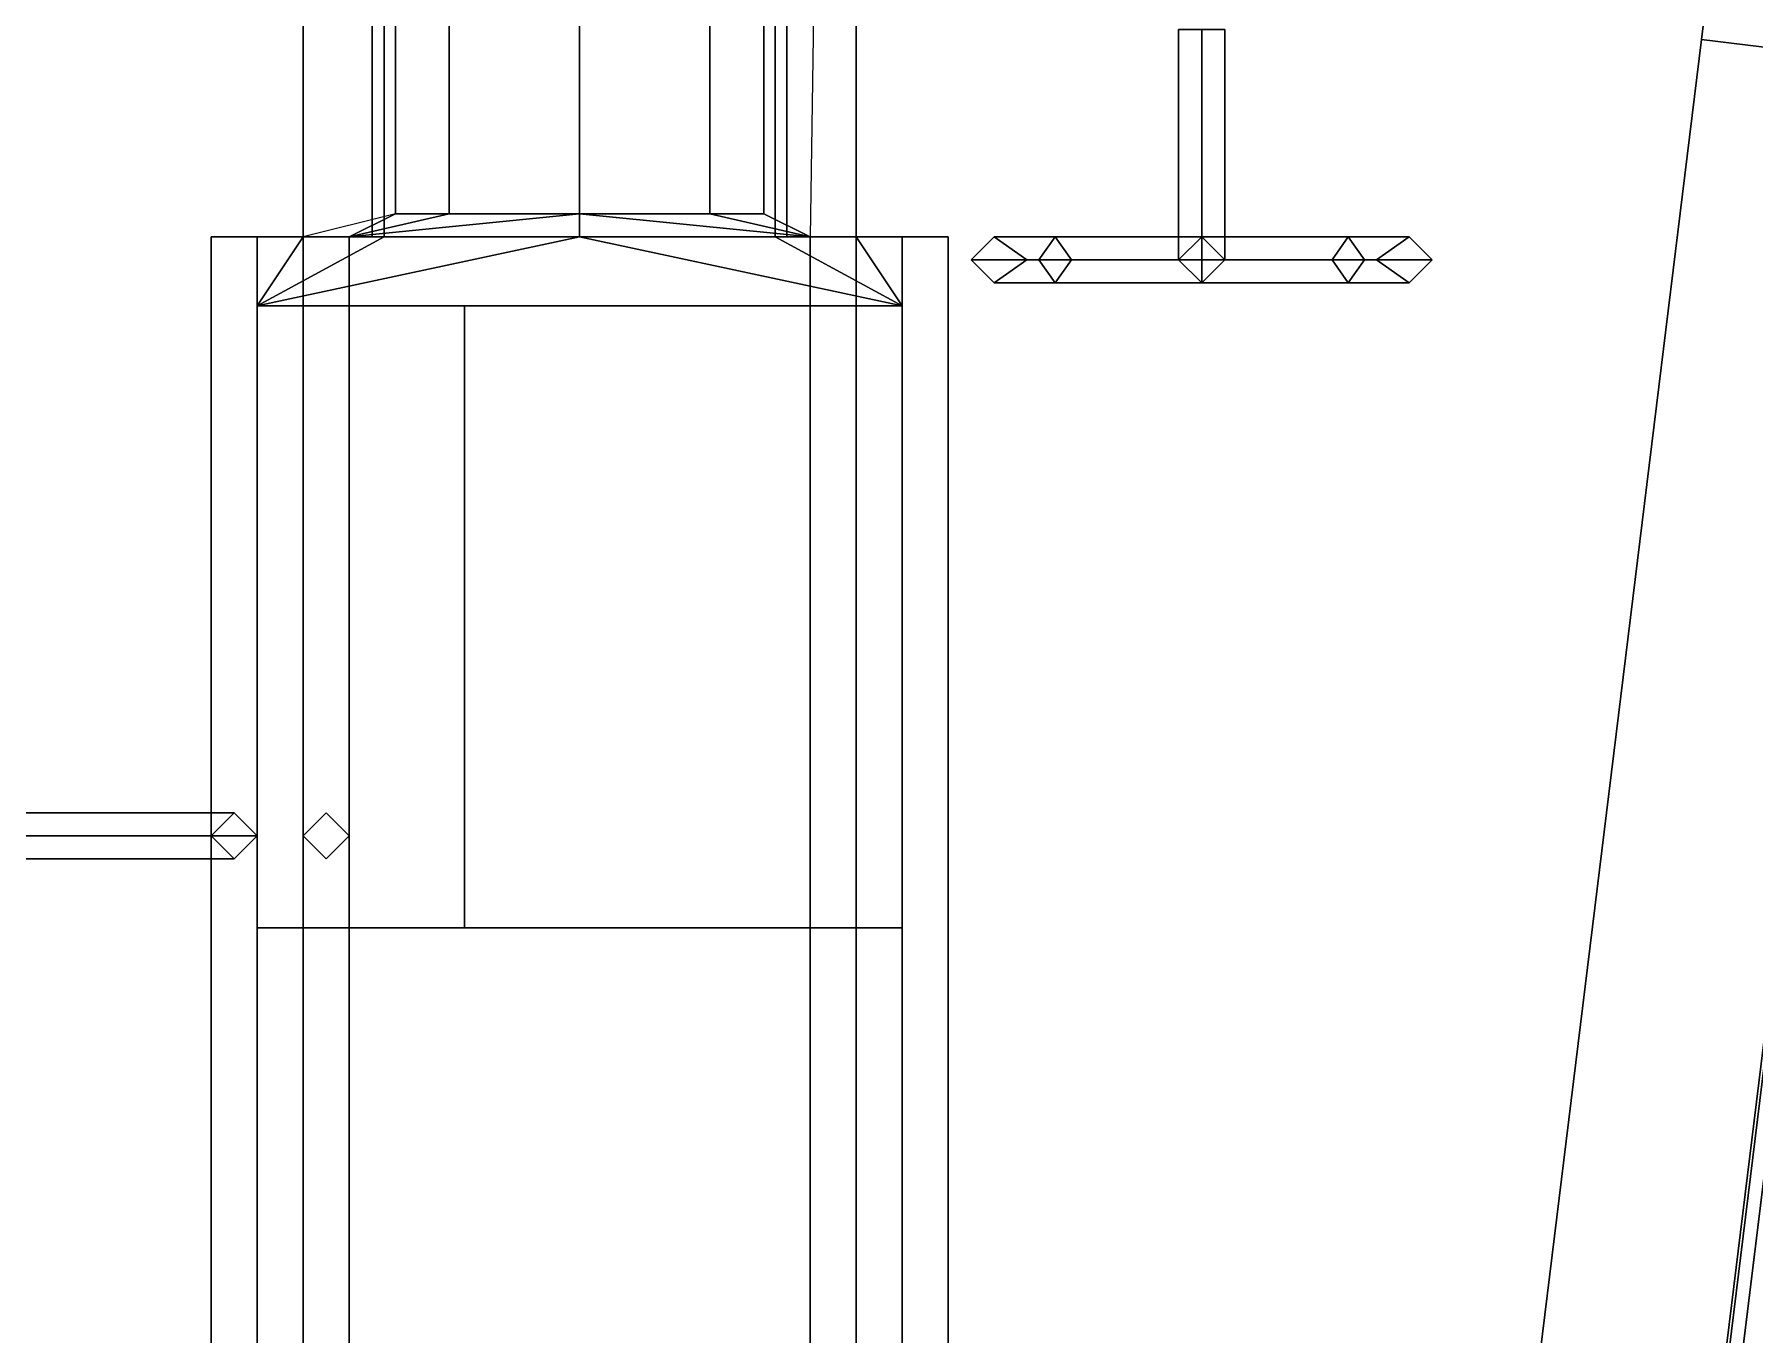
# Model space of a CAD drawing. Header units: millimetres. Extents: x -0.8 to 1, y -3.1 to 12.1.
# Drawn here: x -0.237 to 0.51, y -0.667 to -0.102 of the extents above; entities that cross this region are included whole.
import ezdxf

# ---------------------------------------------------------------- set-up
doc = ezdxf.new("R2010")
doc.units = ezdxf.units.MM
for name, color, linetype in [('gun', 1, 'Continuous'), ('sleeve', 5, 'Continuous'), ('trail1', 6, 'Continuous'), ('turret', 2, 'Continuous')]:
    doc.layers.add(name, color=color, linetype=linetype)

msp = doc.modelspace()

# ---------------------------------------------------------------- linework, layer by layer
at = {"layer": 'gun'}
for points in [[(-0.08485, 0.24, 1.40485), (-0.12, 0.24, 1.32), (-0.12, -0.19, 1.32), (-0.08485, -0.19, 1.40485)], [(-0.12, 0.24, 1.32), (-0.08485, 0.24, 1.23515), (-0.08485, -0.19, 1.23515), (-0.12, -0.19, 1.32)], [(0, 0.24, 1.44), (-0.08485, 0.24, 1.40485), (-0.08485, -0.19, 1.40485), (0, -0.19, 1.44)], [(-0.08485, 0.24, 1.23515), (0, 0.24, 1.2), (0, -0.19, 1.2), (-0.08485, -0.19, 1.23515)], [(0.08485, 0.24, 1.40485), (0, 0.24, 1.44), (0, -0.19, 1.44), (0.08485, -0.19, 1.40485)], [(0, 0.24, 1.2), (0.08485, 0.24, 1.23515), (0.08485, -0.19, 1.23515), (0, -0.19, 1.2)], [(0.12, 0.24, 1.32), (0.08485, 0.24, 1.40485), (0.08485, -0.19, 1.40485), (0.12, -0.19, 1.32)], [(0.08485, 0.24, 1.23515), (0.12, 0.24, 1.32), (0.12, -0.19, 1.32), (0.08485, -0.19, 1.23515)], [(0, -0.19, 1.44), (-0.14, -0.22, 1.49), (0.14, -0.22, 1.49), (0, -0.19, 1.44)], [(-0.08485, -0.19, 1.40485), (-0.14, -0.22, 1.49), (0, -0.19, 1.44), (-0.08485, -0.19, 1.40485)], [(-0.12, -0.19, 1.32), (-0.14, -0.22, 1.49), (-0.08485, -0.19, 1.40485), (-0.12, -0.19, 1.32)], [(-0.14, -0.22, 1.15), (-0.14, -0.22, 1.49), (-0.12, -0.19, 1.32), (-0.14, -0.22, 1.15)], [(-0.14, -0.22, 1.15), (-0.12, -0.19, 1.32), (-0.08485, -0.19, 1.23515), (-0.14, -0.22, 1.15)], [(-0.14, -0.22, 1.15), (-0.08485, -0.19, 1.23515), (0, -0.19, 1.2), (-0.14, -0.22, 1.15)], [(-0.14, -0.22, 1.15), (0, -0.19, 1.2), (0.14, -0.22, 1.15), (-0.14, -0.22, 1.15)], [(0, -0.19, 1.2), (0.08485, -0.19, 1.23515), (0.14, -0.22, 1.15), (0, -0.19, 1.2)], [(0.08485, -0.19, 1.40485), (0, -0.19, 1.44), (0.14, -0.22, 1.49), (0.08485, -0.19, 1.40485)], [(0.08485, -0.19, 1.23515), (0.12, -0.19, 1.32), (0.14, -0.22, 1.15), (0.08485, -0.19, 1.23515)], [(0.12, -0.19, 1.32), (0.08485, -0.19, 1.40485), (0.14, -0.22, 1.49), (0.12, -0.19, 1.32)], [(0.14, -0.22, 1.15), (0.12, -0.19, 1.32), (0.14, -0.22, 1.49), (0.14, -0.22, 1.15)], [(-0.14, -0.22, 1.49), (-0.14, -0.49, 1.49), (0.14, -0.49, 1.49), (0.14, -0.22, 1.49)], [(-0.12, -0.22, 1.15), (-0.12, -0.49, 1.15), (-0.14, -0.49, 1.15), (-0.14, -0.22, 1.15)], [(-0.14, -0.22, 1.15), (-0.14, -0.49, 1.15), (-0.14, -0.49, 1.49), (-0.14, -0.22, 1.49)], [(0.12, -0.22, 1.13), (0.12, -0.49, 1.13), (-0.12, -0.49, 1.13), (-0.12, -0.22, 1.13)], [(-0.12, -0.22, 1.13), (-0.12, -0.49, 1.13), (-0.12, -0.49, 1.15), (-0.12, -0.22, 1.15)], [(0.12, -0.22, 1.13), (-0.12, -0.22, 1.13), (-0.12, -0.22, 1.15), (0.12, -0.22, 1.15)], [(0.14, -0.22, 1.37), (0.14, -0.49, 1.37), (-0.05, -0.49, 1.37), (-0.05, -0.22, 1.37)], [(-0.05, -0.22, 1.27), (-0.05, -0.49, 1.27), (0.14, -0.49, 1.27), (0.14, -0.22, 1.27)], [(-0.05, -0.49, 1.37), (-0.05, -0.49, 1.27), (-0.05, -0.22, 1.27), (-0.05, -0.22, 1.37)], [(-0.05, -0.22, 1.37), (-0.05, -0.22, 1.27), (0.14, -0.22, 1.27), (0.14, -0.22, 1.37)], [(0.14, -0.22, 1.15), (0.14, -0.49, 1.15), (0.12, -0.49, 1.15), (0.12, -0.22, 1.15)], [(0.12, -0.22, 1.15), (0.12, -0.49, 1.15), (0.12, -0.49, 1.13), (0.12, -0.22, 1.13)], [(0.14, -0.49, 1.49), (0.14, -0.49, 1.37), (0.14, -0.22, 1.37), (0.14, -0.22, 1.49)], [(0.14, -0.49, 1.27), (0.14, -0.49, 1.15), (0.14, -0.22, 1.15), (0.14, -0.22, 1.27)], [(-0.16, -0.45, 1.22), (-0.15, -0.44, 1.21), (-0.27, -0.44, 1.21), (-0.27, -0.45, 1.22)], [(-0.15, -0.44, 1.21), (-0.14, -0.45, 1.2), (-0.27, -0.45, 1.2), (-0.27, -0.44, 1.21)], [(-0.15, -0.44, 1.21), (-0.16, -0.45, 1.22), (-0.16, -0.45, 1.4), (-0.15, -0.44, 1.4)], [(-0.15, -0.44, 1.4), (-0.16, -0.45, 1.4), (-0.15, -0.46, 1.4), (-0.14, -0.45, 1.4)], [(-0.14, -0.45, 1.2), (-0.15, -0.44, 1.21), (-0.15, -0.44, 1.4), (-0.14, -0.45, 1.4)], [(-0.11, -0.44, 1.49), (-0.12, -0.45, 1.49), (-0.12, -0.45, 1.68), (-0.11, -0.44, 1.68)], [(-0.11, -0.44, 1.68), (-0.12, -0.45, 1.68), (-0.11, -0.46, 1.68), (-0.1, -0.45, 1.68)], [(-0.1, -0.45, 1.49), (-0.11, -0.44, 1.49), (-0.11, -0.44, 1.68), (-0.1, -0.45, 1.68)], [(-0.14, -0.45, 1.2), (-0.15, -0.46, 1.21), (-0.27, -0.46, 1.21), (-0.27, -0.45, 1.2)], [(-0.15, -0.46, 1.21), (-0.16, -0.45, 1.22), (-0.27, -0.45, 1.22), (-0.27, -0.46, 1.21)], [(-0.16, -0.45, 1.22), (-0.15, -0.46, 1.21), (-0.15, -0.46, 1.4), (-0.16, -0.45, 1.4)], [(-0.15, -0.46, 1.21), (-0.14, -0.45, 1.2), (-0.14, -0.45, 1.4), (-0.15, -0.46, 1.4)], [(-0.12, -0.45, 1.49), (-0.11, -0.46, 1.49), (-0.11, -0.46, 1.68), (-0.12, -0.45, 1.68)], [(-0.11, -0.46, 1.49), (-0.1, -0.45, 1.49), (-0.1, -0.45, 1.68), (-0.11, -0.46, 1.68)], [(-0.14, -0.49, 1.49), (-0.05, -0.49, 1.37), (0.14, -0.49, 1.37), (0.14, -0.49, 1.49)], [(-0.05, -0.49, 1.27), (-0.14, -0.49, 1.15), (0.14, -0.49, 1.15), (0.14, -0.49, 1.27)], [(-0.14, -0.49, 1.49), (-0.14, -0.49, 1.15), (-0.05, -0.49, 1.27), (-0.05, -0.49, 1.37)], [(0.12, -0.49, 1.13), (0.12, -0.49, 1.15), (-0.12, -0.49, 1.15), (-0.12, -0.49, 1.13)]]:
    msp.add_3dface(points, dxfattribs=at)
at = {"layer": 'sleeve'}
for points in [[(-0.12, -0.19, 1.12), (-0.12, 1.14, 1.12), (-0.08, 1.14, 1.12), (-0.08, -0.18, 1.12)], [(-0.12, 1.14, 1.25), (-0.12, 1.14, 1.12), (-0.12, -0.19, 1.12), (-0.12, -0.19, 1.25)], [(-0.09, -0.19, 1.23), (-0.09, 1.14, 1.23), (-0.12, 1.14, 1.25), (-0.12, -0.19, 1.25)], [(0, -0.19, 1.2), (0, 1.14, 1.2), (-0.09, 1.14, 1.23), (-0.09, -0.19, 1.23)], [(0, 1.14, 1.2), (0, -0.19, 1.2), (0.09, -0.19, 1.23), (0.09, 1.14, 1.23)], [(0.12, 1.14, 1.12), (0.1, -0.19, 1.12), (0.08, -0.18, 1.12), (0.08, 1.14, 1.12)], [(0.09, 1.14, 1.23), (0.09, -0.19, 1.23), (0.12, -0.19, 1.25), (0.12, 1.14, 1.25)], [(0.12, -0.19, 1.25), (0.12, -0.19, 1.12), (0.12, 1.14, 1.12), (0.12, 1.14, 1.25)], [(-0.08, 1.11, 1.12), (-0.05657, 1.11, 1.06343), (-0.05657, -0.18, 1.06343), (-0.08, -0.18, 1.12)], [(-0.05657, 1.11, 1.06343), (0, 1.11, 1.04), (0, -0.18, 1.04), (-0.05657, -0.18, 1.06343)], [(0, 1.11, 1.04), (0.05657, 1.11, 1.06343), (0.05657, -0.18, 1.06343), (0, -0.18, 1.04)], [(0.05657, 1.11, 1.06343), (0.08, 1.11, 1.12), (0.08, -0.18, 1.12), (0.05657, -0.18, 1.06343)], [(0, -0.18, 1.04), (0.1, -0.19, 0.99), (-0.1, -0.19, 0.99), (0, -0.18, 1.04)], [(-0.05657, -0.18, 1.06343), (0, -0.18, 1.04), (-0.1, -0.19, 0.99), (-0.05657, -0.18, 1.06343)], [(-0.08, -0.18, 1.12), (-0.05657, -0.18, 1.06343), (-0.1, -0.19, 0.99), (-0.08, -0.18, 1.12)], [(-0.1, -0.19, 1.12), (-0.08, -0.18, 1.12), (-0.1, -0.19, 0.99), (-0.1, -0.19, 1.12)], [(0.05657, -0.18, 1.06343), (0.1, -0.19, 0.99), (0, -0.18, 1.04), (0.05657, -0.18, 1.06343)], [(0.08, -0.18, 1.12), (0.1, -0.19, 0.99), (0.05657, -0.18, 1.06343), (0.08, -0.18, 1.12)], [(0.1, -0.19, 1.12), (0.1, -0.19, 0.99), (0.08, -0.18, 1.12), (0.1, -0.19, 1.12)], [(-0.14, -0.19, 1.19), (-0.14, -0.19, 1.08), (-0.16, -0.19, 1.1), (-0.16, -0.19, 1.19)], [(-0.16, -0.19, 1.1), (-0.16, -1.2, 1.1), (-0.16, -1.2, 1.15), (-0.16, -0.19, 1.19)], [(-0.14, -0.19, 1.08), (-0.14, -1.2, 1.08), (-0.16, -1.2, 1.1), (-0.16, -0.19, 1.1)], [(-0.16, -0.19, 1.19), (-0.16, -1.17, 1.19), (-0.14, -1.17, 1.19), (-0.14, -0.19, 1.19)], [(-0.16, -0.19, 1.19), (-0.16, -0.19, 1.19), (-0.16, -1.2, 1.15), (-0.16, -1.17, 1.19)], [(-0.12, -0.19, 1.15), (-0.12, -0.19, 1.06), (-0.14, -0.19, 1.08), (-0.14, -0.19, 1.15)], [(-0.12, -0.19, 1.06), (-0.12, -1.2, 1.06), (-0.14, -1.2, 1.08), (-0.14, -0.19, 1.08)], [(-0.14, -0.19, 1.15), (-0.14, -1.2, 1.15), (-0.12, -1.2, 1.15), (-0.12, -0.19, 1.15)], [(-0.14, -1.2, 1.15), (-0.14, -1.2, 1.15), (-0.14, -0.19, 1.15), (-0.14, -0.19, 1.19)], [(-0.14, -1.17, 1.19), (-0.14, -1.2, 1.15), (-0.14, -0.19, 1.19)], [(-0.1, -0.19, 1.12), (-0.1, -0.19, 0.99), (-0.12, -0.19, 1.06), (-0.12, -0.19, 1.12)], [(-0.12, -0.19, 1.13), (-0.12, -1.2, 1.13), (-0.1, -1.2, 1.13), (-0.1, -0.19, 1.13)], [(-0.12, -1.2, 1.15), (-0.12, -1.2, 1.13), (-0.12, -0.19, 1.13), (-0.12, -0.19, 1.15)], [(-0.1, -0.19, 0.99), (-0.1, -1.2, 0.99), (-0.12, -1.2, 1.06), (-0.12, -0.19, 1.06)], [(-0.12, -0.19, 1.25), (-0.12, -0.19, 1.13), (-0.1, -0.19, 1.13), (-0.09, -0.19, 1.23)], [(-0.1, -1.2, 1.13), (-0.1, -1.2, 1.06), (-0.1, -0.19, 1.06), (-0.1, -0.19, 1.13)], [(0.1, -0.19, 0.99), (0.1, -1.2, 0.99), (-0.1, -1.2, 0.99), (-0.1, -0.19, 0.99)], [(-0.1, -0.19, 1.06), (-0.1, -1.2, 1.06), (0.1, -1.2, 1.06), (0.1, -0.19, 1.06)], [(0, -0.19, 1.2), (-0.1, -0.19, 1.13), (0.1, -0.19, 1.13), (0.09, -0.19, 1.23)], [(-0.09, -0.19, 1.23), (-0.1, -0.19, 1.13), (-0.1, -0.19, 1.13), (0, -0.19, 1.2)], [(-0.1, -0.19, 1.13), (-0.1, -0.19, 1.06), (0.1, -0.19, 1.06), (0.1, -0.19, 1.13)], [(0.09, -0.19, 1.23), (0.1, -0.19, 1.13), (0.12, -0.19, 1.13), (0.12, -0.19, 1.25)], [(0.1, -0.19, 1.06), (0.1, -1.2, 1.06), (0.1, -1.2, 1.13), (0.1, -0.19, 1.13)], [(0.12, -0.19, 1.12), (0.12, -0.19, 1.06), (0.1, -0.19, 0.99), (0.1, -0.19, 1.12)], [(0.1, -0.19, 1.13), (0.1, -1.2, 1.13), (0.12, -1.2, 1.13), (0.12, -0.19, 1.13)], [(0.12, -1.2, 1.06), (0.1, -1.2, 0.99), (0.1, -0.19, 0.99), (0.12, -0.19, 1.06)], [(0.14, -0.19, 1.15), (0.14, -0.19, 1.08), (0.12, -0.19, 1.06), (0.12, -0.19, 1.15)], [(0.12, -0.19, 1.13), (0.12, -1.2, 1.13), (0.12, -1.2, 1.15), (0.12, -0.19, 1.15)], [(0.14, -0.19, 1.08), (0.14, -1.2, 1.08), (0.12, -1.2, 1.06), (0.12, -0.19, 1.06)], [(0.12, -0.19, 1.15), (0.12, -1.2, 1.15), (0.14, -1.2, 1.15), (0.14, -0.19, 1.15)], [(0.16, -0.19, 1.19), (0.16, -0.19, 1.1), (0.14, -0.19, 1.08), (0.14, -0.19, 1.19)], [(0.14, -0.19, 1.15), (0.14, -1.2, 1.15), (0.14, -1.2, 1.15), (0.14, -0.19, 1.19)], [(0.16, -0.19, 1.1), (0.16, -1.2, 1.1), (0.14, -1.2, 1.08), (0.14, -0.19, 1.08)], [(0.14, -0.19, 1.19), (0.14, -1.17, 1.19), (0.16, -1.17, 1.19), (0.16, -0.19, 1.19)], [(0.14, -0.19, 1.19), (0.14, -0.19, 1.19), (0.14, -1.2, 1.15), (0.14, -1.17, 1.19)], [(0.16, -1.2, 1.15), (0.16, -1.2, 1.1), (0.16, -0.19, 1.1), (0.16, -0.19, 1.19)], [(0.16, -1.17, 1.19), (0.16, -1.2, 1.15), (0.16, -0.19, 1.19)]]:
    msp.add_3dface(points, dxfattribs=at)
at = {"layer": 'trail1'}
for points in [[(0.4942, -0.04475, 0.58), (0.48689, -0.10431, 0.58), (0.48689, -0.10431, 0.72), (0.4942, -0.04475, 0.72)], [(0.4942, -0.04475, 0.72), (0.48689, -0.10431, 0.72), (0.5663, -0.11405, 0.72), (0.57361, -0.0545, 0.72)], [(0.57361, -0.0545, 0.58), (0.5663, -0.11405, 0.58), (0.48689, -0.10431, 0.58), (0.4942, -0.04475, 0.58)], [(0.48689, -0.10431, 0.55), (0.25534, -1.99014, 0.04), (0.25534, -1.99014, 0.24), (0.48689, -0.10431, 0.75)], [(0.5663, -0.11405, 0.55), (0.33474, -1.99989, 0.04), (0.25534, -1.99014, 0.04), (0.48689, -0.10431, 0.55)], [(0.48689, -0.10431, 0.75), (0.25534, -1.99014, 0.24), (0.33474, -1.99989, 0.24), (0.5663, -0.11405, 0.75)], [(0.48689, -0.10431, 0.72), (0.48689, -0.10431, 0.75), (0.5663, -0.11405, 0.75), (0.5663, -0.11405, 0.72)], [(0.48689, -0.10431, 0.55), (0.48689, -0.10431, 0.58), (0.5663, -0.11405, 0.58), (0.5663, -0.11405, 0.55)], [(0.33474, -1.99989, 0.24), (0.33474, -1.99989, 0.04), (0.5663, -0.11405, 0.55), (0.5663, -0.11405, 0.75)], [(0.54015, -0.33756, 0.58), (0.54641, -0.33464, 0.56634), (0.36159, -1.83984, 0.15999), (0.35533, -1.84276, 0.17365)], [(0.54641, -0.33464, 0.56634), (0.56063, -0.33486, 0.56068), (0.37582, -1.84006, 0.15434), (0.36159, -1.83984, 0.15999)], [(0.56063, -0.33486, 0.56068), (0.57448, -0.33809, 0.56634), (0.38967, -1.84329, 0.15999), (0.37582, -1.84006, 0.15434)], [(0.54552, -0.34191, 0.59366), (0.54015, -0.33756, 0.58), (0.35533, -1.84276, 0.17365), (0.3607, -1.84711, 0.18731)], [(0.55937, -0.34514, 0.59932), (0.54552, -0.34191, 0.59366), (0.3607, -1.84711, 0.18731), (0.37455, -1.85034, 0.19297)], [(0.57985, -0.34244, 0.58), (0.57359, -0.34536, 0.59366), (0.38878, -1.85056, 0.18731), (0.39504, -1.84764, 0.17365)], [(0.57448, -0.33809, 0.56634), (0.57985, -0.34244, 0.58), (0.39504, -1.84764, 0.17365), (0.38967, -1.84329, 0.15999)], [(0.57359, -0.34536, 0.59366), (0.55937, -0.34514, 0.59932), (0.37455, -1.85034, 0.19297), (0.38878, -1.85056, 0.18731)]]:
    msp.add_3dface(points, dxfattribs=at)
at = {"layer": 'turret'}
for points in [[(0.27, -0.1, 0.9), (0.26, -0.1, 0.89), (0.26, -0.2, 0.89), (0.27, -0.2, 0.9)], [(0.26, -0.1, 0.89), (0.27, -0.1, 0.88), (0.27, -0.2, 0.88), (0.26, -0.2, 0.89)], [(0.28, -0.1, 0.89), (0.27, -0.1, 0.9), (0.27, -0.2, 0.9), (0.28, -0.2, 0.89)], [(0.27, -0.1, 0.88), (0.28, -0.1, 0.89), (0.28, -0.2, 0.89), (0.27, -0.2, 0.88)], [(0.18, -0.19, 0.89), (0.17, -0.2, 0.89), (0.19929, -0.2, 0.96071), (0.20636, -0.19, 0.95364)], [(0.20636, -0.19, 0.82636), (0.19929, -0.2, 0.81929), (0.17, -0.2, 0.89), (0.18, -0.19, 0.89)], [(0.19414, -0.2, 0.9), (0.18, -0.19, 0.89), (0.20636, -0.19, 0.95364), (0.21343, -0.2, 0.94657)], [(0.21343, -0.2, 0.83343), (0.20636, -0.19, 0.82636), (0.18, -0.19, 0.89), (0.19414, -0.2, 0.88)], [(0.19414, -0.2, 0.88), (0.18, -0.19, 0.89), (0.26, -0.19, 0.89), (0.26, -0.2, 0.88)], [(0.18, -0.19, 0.89), (0.19414, -0.2, 0.9), (0.26, -0.2, 0.9), (0.26, -0.19, 0.89)], [(0.27, -0.19, 0.8), (0.27, -0.2, 0.79), (0.19929, -0.2, 0.81929), (0.20636, -0.19, 0.82636)], [(0.20636, -0.19, 0.95364), (0.19929, -0.2, 0.96071), (0.27, -0.2, 0.99), (0.27, -0.19, 0.98)], [(0.26, -0.2, 0.81414), (0.27, -0.19, 0.8), (0.20636, -0.19, 0.82636), (0.21343, -0.2, 0.83343)], [(0.21343, -0.2, 0.94657), (0.20636, -0.19, 0.95364), (0.27, -0.19, 0.98), (0.26, -0.2, 0.96586)], [(0.26, -0.2, 0.96586), (0.27, -0.19, 0.98), (0.27, -0.19, 0.9), (0.26, -0.2, 0.9)], [(0.27, -0.19, 0.8), (0.26, -0.2, 0.81414), (0.26, -0.2, 0.88), (0.27, -0.19, 0.88)], [(0.27, -0.19, 0.98), (0.28, -0.2, 0.96586), (0.28, -0.2, 0.9), (0.27, -0.19, 0.9)], [(0.32657, -0.2, 0.83343), (0.33364, -0.19, 0.82636), (0.27, -0.19, 0.8), (0.28, -0.2, 0.81414)], [(0.33364, -0.19, 0.82636), (0.34071, -0.2, 0.81929), (0.27, -0.2, 0.79), (0.27, -0.19, 0.8)], [(0.28, -0.2, 0.81414), (0.27, -0.19, 0.8), (0.27, -0.19, 0.88), (0.28, -0.2, 0.88)], [(0.28, -0.2, 0.96586), (0.27, -0.19, 0.98), (0.33364, -0.19, 0.95364), (0.32657, -0.2, 0.94657)], [(0.27, -0.19, 0.98), (0.27, -0.2, 0.99), (0.34071, -0.2, 0.96071), (0.33364, -0.19, 0.95364)], [(0.36, -0.19, 0.89), (0.34586, -0.2, 0.88), (0.28, -0.2, 0.88), (0.28, -0.19, 0.89)], [(0.34586, -0.2, 0.9), (0.36, -0.19, 0.89), (0.28, -0.19, 0.89), (0.28, -0.2, 0.9)], [(0.32657, -0.2, 0.94657), (0.33364, -0.19, 0.95364), (0.36, -0.19, 0.89), (0.34586, -0.2, 0.9)], [(0.34586, -0.2, 0.88), (0.36, -0.19, 0.89), (0.33364, -0.19, 0.82636), (0.32657, -0.2, 0.83343)], [(0.33364, -0.19, 0.95364), (0.34071, -0.2, 0.96071), (0.37, -0.2, 0.89), (0.36, -0.19, 0.89)], [(0.36, -0.19, 0.89), (0.37, -0.2, 0.89), (0.34071, -0.2, 0.81929), (0.33364, -0.19, 0.82636)], [(0.17, -0.2, 0.89), (0.18, -0.21, 0.89), (0.20636, -0.21, 0.95364), (0.19929, -0.2, 0.96071)], [(0.19929, -0.2, 0.81929), (0.20636, -0.21, 0.82636), (0.18, -0.21, 0.89), (0.17, -0.2, 0.89)], [(0.18, -0.21, 0.89), (0.19414, -0.2, 0.9), (0.21343, -0.2, 0.94657), (0.20636, -0.21, 0.95364)], [(0.20636, -0.21, 0.82636), (0.21343, -0.2, 0.83343), (0.19414, -0.2, 0.88), (0.18, -0.21, 0.89)], [(0.18, -0.21, 0.89), (0.19414, -0.2, 0.88), (0.26, -0.2, 0.88), (0.27, -0.21, 0.89)], [(0.19414, -0.2, 0.9), (0.18, -0.21, 0.89), (0.27, -0.21, 0.89), (0.26, -0.2, 0.9)], [(0.27, -0.2, 0.79), (0.27, -0.21, 0.8), (0.20636, -0.21, 0.82636), (0.19929, -0.2, 0.81929)], [(0.19929, -0.2, 0.96071), (0.20636, -0.21, 0.95364), (0.27, -0.21, 0.98), (0.27, -0.2, 0.99)], [(0.27, -0.21, 0.8), (0.26, -0.2, 0.81414), (0.21343, -0.2, 0.83343), (0.20636, -0.21, 0.82636)], [(0.20636, -0.21, 0.95364), (0.21343, -0.2, 0.94657), (0.26, -0.2, 0.96586), (0.27, -0.21, 0.98)], [(0.27, -0.21, 0.98), (0.26, -0.2, 0.96586), (0.26, -0.2, 0.9), (0.27, -0.21, 0.89)], [(0.26, -0.2, 0.81414), (0.27, -0.21, 0.8), (0.27, -0.21, 0.89), (0.26, -0.2, 0.88)], [(0.28, -0.2, 0.96586), (0.27, -0.21, 0.98), (0.27, -0.21, 0.89), (0.28, -0.2, 0.9)], [(0.33364, -0.21, 0.82636), (0.32657, -0.2, 0.83343), (0.28, -0.2, 0.81414), (0.27, -0.21, 0.8)], [(0.34071, -0.2, 0.81929), (0.33364, -0.21, 0.82636), (0.27, -0.21, 0.8), (0.27, -0.2, 0.79)], [(0.27, -0.21, 0.8), (0.28, -0.2, 0.81414), (0.28, -0.2, 0.88), (0.27, -0.21, 0.89)], [(0.34586, -0.2, 0.88), (0.36, -0.21, 0.89), (0.27, -0.21, 0.89), (0.28, -0.2, 0.88)], [(0.36, -0.21, 0.89), (0.34586, -0.2, 0.9), (0.28, -0.2, 0.9), (0.27, -0.21, 0.89)], [(0.27, -0.21, 0.98), (0.28, -0.2, 0.96586), (0.32657, -0.2, 0.94657), (0.33364, -0.21, 0.95364)], [(0.27, -0.2, 0.99), (0.27, -0.21, 0.98), (0.33364, -0.21, 0.95364), (0.34071, -0.2, 0.96071)], [(0.33364, -0.21, 0.95364), (0.32657, -0.2, 0.94657), (0.34586, -0.2, 0.9), (0.36, -0.21, 0.89)], [(0.36, -0.21, 0.89), (0.34586, -0.2, 0.88), (0.32657, -0.2, 0.83343), (0.33364, -0.21, 0.82636)], [(0.34071, -0.2, 0.96071), (0.33364, -0.21, 0.95364), (0.36, -0.21, 0.89), (0.37, -0.2, 0.89)], [(0.37, -0.2, 0.89), (0.36, -0.21, 0.89), (0.33364, -0.21, 0.82636), (0.34071, -0.2, 0.81929)]]:
    msp.add_3dface(points, dxfattribs=at)

doc.saveas('drawing.dxf')
